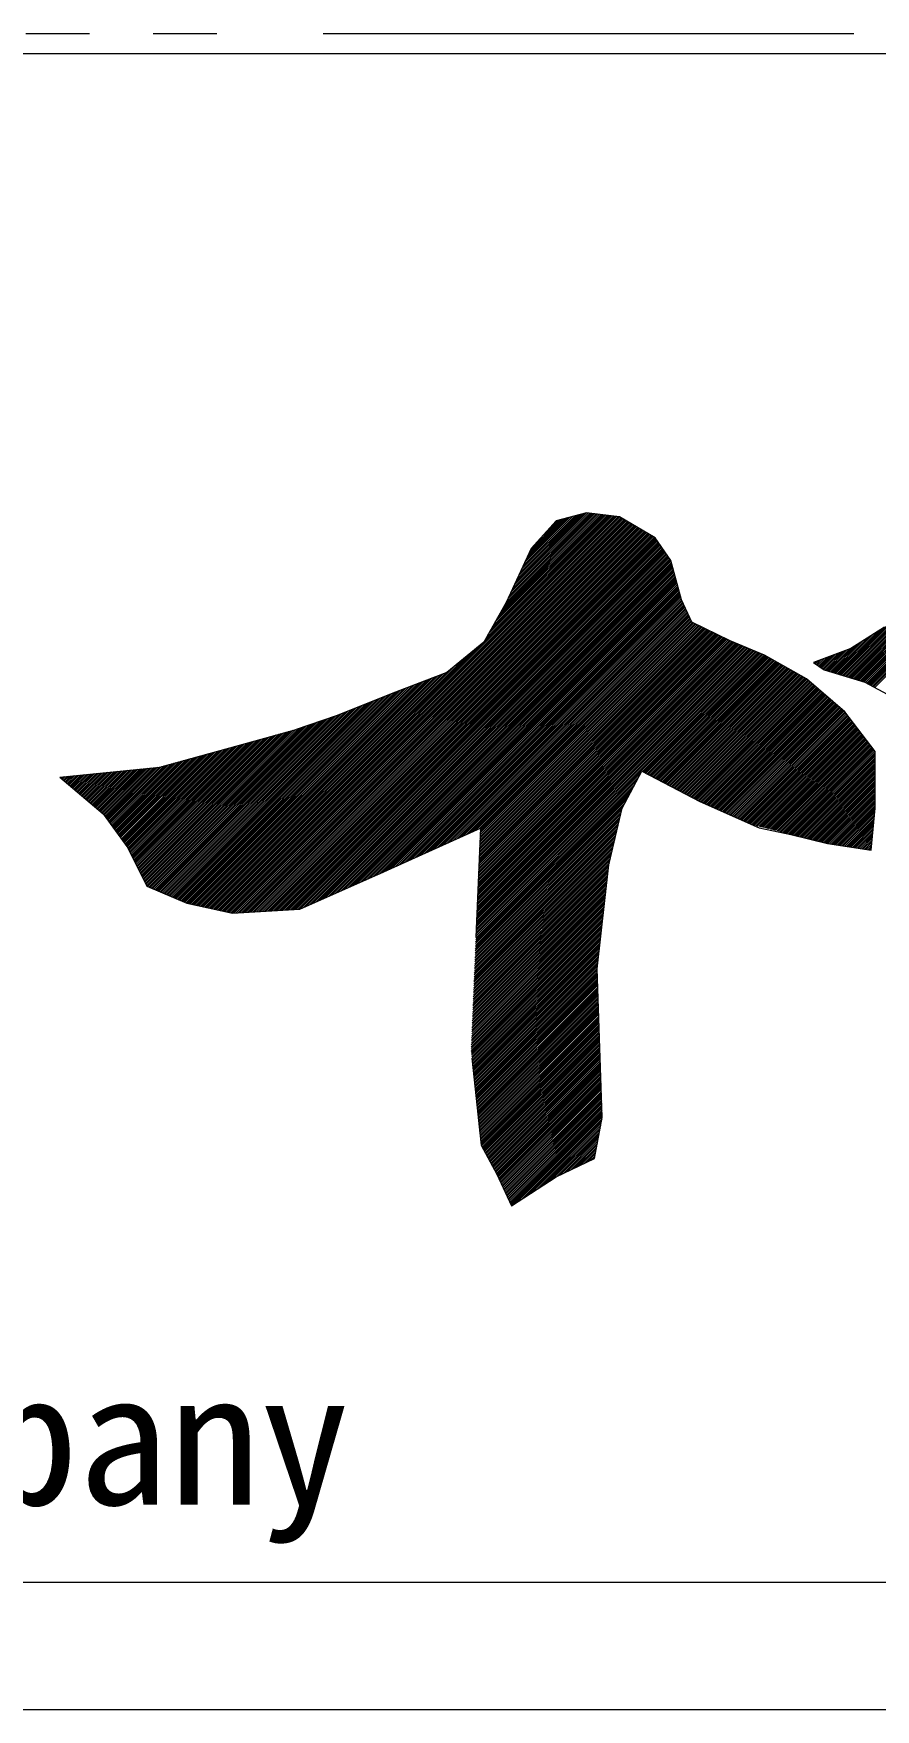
# Model space of a CAD drawing. Units: millimetres at full size. Extents: x -22551 to 92397, y -19340 to 14894.
# Drawn here: x 77745 to 78300, y -19340 to -18235 of the extents above; entities that cross this region are included whole.
import ezdxf
from ezdxf.enums import TextEntityAlignment as Align

# ---------------------------------------------------------------- set-up
doc = ezdxf.new("R2010")
doc.units = ezdxf.units.MM
doc.header["$LTSCALE"] = 70
doc.linetypes.add('DOUBLE_CHAIN1', pattern=[8.8, 5, -1, 0.6, -0.6, 0.6, -1])
doc.layers.add('2-0_通芯', color=7, linetype='Continuous', lineweight=15)
doc.layers.add('8-0_9-1', color=7, linetype='Continuous', lineweight=15)
doc.styles.add('ＭＳ ゴシック', font='')
doc.styles.get('ＭＳ ゴシック').set_extended_font_data('MS Gothic')

msp = doc.modelspace()

# ---------------------------------------------------------------- linework, layer by layer
at = {"layer": '2-0_通芯', "linetype": 'DOUBLE_CHAIN1'}
msp.add_line((75471.52, -18235.23), (92121.52, -18235.23), dxfattribs=at)
at = {"layer": '8-0_9-1'}
for p, q in [((44756.56, -18248.46), (92312.86, -18248.46)), ((78285.25, -18660.69), (78465.33, -18480.61)), ((78286.14, -18660.96), (78466.38, -18480.72)), ((78287.03, -18661.23), (78467.43, -18480.83)), ((78287.92, -18661.5), (78468.49, -18480.94)), ((78288.82, -18661.77), (78469.54, -18481.05)), ((78289.71, -18662.04), (78470.59, -18481.16)), ((78290.6, -18662.32), (78471.64, -18481.27)), ((78291.49, -18662.59), (78472.7, -18481.38)), ((78292.39, -18662.86), (78473.75, -18481.49)), ((78293.2, -18663.21), (78474.8, -18481.6)), ((78293.96, -18663.61), (78475.86, -18481.72)), ((78294.72, -18664.02), (78476.91, -18481.83)), ((78295.48, -18664.42), (78477.96, -18481.94)), ((78296.24, -18664.83), (78479.02, -18482.05)), ((78297, -18665.23), (78480.07, -18482.16)), ((78297.76, -18665.64), (78481.12, -18482.27)), ((78298.52, -18666.04), (78482.18, -18482.38)), ((78299.28, -18666.45), (78482.98, -18482.74)), ((77865.14, -18813.03), (78124.89, -18553.28)), ((77866.09, -18813.24), (78125.93, -18553.4)), ((77867.04, -18813.46), (78126.97, -18553.53)), ((77868, -18813.67), (78128.01, -18553.65)), ((77868.95, -18813.88), (78129.05, -18553.77)), ((77869.9, -18814.09), (78130.09, -18553.9)), ((77870.85, -18814.3), (78131.07, -18554.08)), ((77871.81, -18814.51), (78131.81, -18554.51)), ((77872.76, -18814.73), (78132.54, -18554.95)), ((77873.71, -18814.94), (78133.27, -18555.38)), ((77874.66, -18815.15), (78134, -18555.81)), ((77875.62, -18815.36), (78134.73, -18556.25)), ((77876.76, -18815.38), (78135.46, -18556.68)), ((78042.75, -18634.26), (78123.85, -18553.15)), ((78044.27, -18631.57), (78122.82, -18553.03)), ((78045.79, -18628.88), (78121.78, -18552.9)), ((78047.32, -18626.2), (78120.74, -18552.78)), ((78048.84, -18623.51), (78119.7, -18552.65)), ((78050.36, -18620.82), (78118.66, -18552.53)), ((78051.88, -18618.14), (78117.62, -18552.4)), ((78053.41, -18615.45), (78116.58, -18552.28)), ((78054.93, -18612.76), (78115.54, -18552.15)), ((78056.38, -18610.15), (78114.5, -18552.03)), ((78057.38, -18607.98), (78113.46, -18551.9)), ((78058.39, -18605.81), (78112.42, -18551.78)), ((78059.39, -18603.64), (78111.38, -18551.65)), ((78060.4, -18601.47), (78110.34, -18551.53)), ((78061.4, -18599.3), (78109.3, -18551.41)), ((78062.41, -18597.13), (78107.77, -18551.77)), ((78063.41, -18594.96), (78106.19, -18552.18)), ((78064.42, -18592.8), (78104.62, -18552.6)), ((78065.43, -18590.63), (78103.04, -18553.01)), ((78066.43, -18588.46), (78101.47, -18553.42)), ((78067.44, -18586.29), (78099.89, -18553.83)), ((78068.44, -18584.12), (78098.32, -18554.24)), ((78069.45, -18581.95), (78096.74, -18554.65)), ((78070.45, -18579.78), (78095.17, -18555.06)), ((78071.46, -18577.61), (78093.59, -18555.47)), ((78072.46, -18575.44), (78092.02, -18555.88)), ((78080.8, -18565.94), (78090.44, -18556.29)), ((77878.01, -18815.3), (78136.19, -18557.11)), ((77879.25, -18815.22), (78136.92, -18557.55)), ((77880.49, -18815.14), (78137.65, -18557.98)), ((77881.73, -18815.06), (78138.38, -18558.41)), ((77882.98, -18814.98), (78139.12, -18558.85)), ((77884.22, -18814.91), (78139.85, -18559.28)), ((77885.46, -18814.83), (78140.58, -18559.71)), ((77886.71, -18814.75), (78141.31, -18560.15)), ((77887.95, -18814.67), (78142.04, -18560.58)), ((77889.19, -18814.59), (78142.77, -18561.01)), ((77890.43, -18814.51), (78143.5, -18561.44)), ((77891.68, -18814.43), (78144.23, -18561.88)), ((77892.92, -18814.35), (78144.96, -18562.31)), ((77894.16, -18814.28), (78145.69, -18562.74)), ((77895.41, -18814.2), (78146.43, -18563.18)), ((77896.65, -18814.12), (78147.16, -18563.61)), ((77897.89, -18814.04), (78147.89, -18564.04)), ((77899.13, -18813.96), (78148.62, -18564.48)), ((77900.38, -18813.88), (78149.35, -18564.91)), ((77901.62, -18813.8), (78150.08, -18565.34)), ((77902.86, -18813.73), (78150.81, -18565.78)), ((77904.11, -18813.65), (78151.54, -18566.21)), ((77905.35, -18813.57), (78152.27, -18566.64)), ((77906.59, -18813.49), (78153, -18567.08)), ((77907.83, -18813.41), (78153.74, -18567.51)), ((77909.08, -18813.33), (78154.44, -18567.97)), ((77910.32, -18813.25), (78154.92, -18568.65)), ((77911.56, -18813.18), (78155.41, -18569.33)), ((77912.81, -18813.1), (78155.89, -18570.01)), ((77914.05, -18813.02), (78156.37, -18570.7)), ((77915.29, -18812.94), (78156.85, -18571.38)), ((77916.53, -18812.86), (78157.33, -18572.06)), ((77917.78, -18812.78), (78157.81, -18572.74)), ((77919.02, -18812.7), (78158.3, -18573.43)), ((77920.26, -18812.62), (78158.78, -18574.11)), ((77922.34, -18811.71), (78159.26, -18574.79)), ((77924.43, -18810.78), (78159.74, -18575.47)), ((77926.52, -18809.86), (78160.22, -18576.16)), ((77928.6, -18808.94), (78160.71, -18576.84)), ((77930.69, -18808.02), (78161.19, -18577.52)), ((77932.78, -18807.09), (78161.67, -18578.2)), ((77934.86, -18806.17), (78162.15, -18578.89)), ((77936.95, -18805.25), (78162.63, -18579.57)), ((77939.04, -18804.33), (78163.11, -18580.25)), ((77941.12, -18803.4), (78163.6, -18580.93)), ((77943.21, -18802.48), (78164.08, -18581.62)), ((77945.3, -18801.56), (78164.56, -18582.3)), ((77947.39, -18800.64), (78164.93, -18583.09)), ((77949.47, -18799.71), (78165.18, -18584.01)), ((77951.56, -18798.79), (78165.42, -18584.93)), ((77953.65, -18797.87), (78165.67, -18585.85)), ((77955.73, -18796.95), (78165.91, -18586.76)), ((77957.82, -18796.02), (78166.16, -18587.68)), ((77959.91, -18795.1), (78166.4, -18588.6)), ((77961.99, -18794.18), (78166.65, -18589.52)), ((77964.08, -18793.26), (78166.89, -18590.44)), ((77966.17, -18792.33), (78167.14, -18591.36)), ((77968.25, -18791.41), (78167.38, -18592.28)), ((77970.34, -18790.49), (78167.63, -18593.2)), ((77972.43, -18789.57), (78167.87, -18594.12)), ((77974.53, -18788.62), (78168.12, -18595.04)), ((77976.66, -18787.66), (78168.36, -18595.96)), ((77978.79, -18786.7), (78168.61, -18596.87)), ((77980.92, -18785.73), (78168.85, -18597.79)), ((77983.04, -18784.77), (78169.1, -18598.71)), ((77985.17, -18783.8), (78169.34, -18599.63)), ((77987.3, -18782.84), (78169.59, -18600.55)), ((78283.46, -18660.14), (78344.01, -18599.59)), ((78284.35, -18660.41), (78349.25, -18595.52)), ((77989.43, -18781.88), (78169.83, -18601.47)), ((77991.56, -18780.91), (78170.08, -18602.39)), ((77993.69, -18779.95), (78170.32, -18603.31)), ((77995.81, -18778.98), (78170.57, -18604.23)), ((77997.94, -18778.02), (78170.81, -18605.15)), ((78000.07, -18777.06), (78171.06, -18606.07)), ((78002.2, -18776.09), (78171.31, -18606.98)), ((78004.33, -18775.13), (78171.55, -18607.9)), ((78006.46, -18774.16), (78171.81, -18608.81)), ((78008.58, -18773.2), (78172.18, -18609.6)), ((78010.71, -18772.23), (78172.55, -18610.39)), ((78012.84, -18771.27), (78172.93, -18611.19)), ((78014.97, -18770.31), (78173.3, -18611.98)), ((78280.78, -18659.33), (78328.93, -18611.18)), ((78281.68, -18659.6), (78333.54, -18607.74)), ((78282.57, -18659.87), (78338.77, -18603.67)), ((78017.1, -18769.34), (78173.67, -18612.77)), ((78019.22, -18768.38), (78174.04, -18613.56)), ((78021.35, -18767.41), (78174.42, -18614.35)), ((78023.48, -18766.45), (78174.79, -18615.14)), ((78025.61, -18765.49), (78175.16, -18615.93)), ((78027.74, -18764.52), (78175.53, -18616.73)), ((78029.87, -18763.56), (78175.91, -18617.52)), ((78031.99, -18762.59), (78176.28, -18618.31)), ((78034.12, -18761.63), (78176.65, -18619.1)), ((78036.25, -18760.67), (78177.02, -18619.89)), ((78038.38, -18759.7), (78177.4, -18620.68)), ((78039.12, -18762.45), (78178.51, -18623.06)), ((78039.17, -18761.23), (78178.14, -18622.27)), ((78039.23, -18760.02), (78177.77, -18621.48)), ((78276.32, -18657.97), (78311.47, -18622.82)), ((78277.21, -18658.24), (78314.96, -18620.49)), ((78278.11, -18658.51), (78318.46, -18618.16)), ((78279, -18658.78), (78321.95, -18615.83)), ((78279.89, -18659.06), (78325.44, -18613.51)), ((78037.7, -18796.47), (78200.27, -18633.9)), ((78037.75, -18795.26), (78199.48, -18633.52)), ((78037.8, -18794.04), (78198.7, -18633.14)), ((78037.85, -18792.83), (78197.91, -18632.76)), ((78037.9, -18791.61), (78197.13, -18632.39)), ((78037.95, -18790.4), (78196.34, -18632.01)), ((78038, -18789.18), (78195.56, -18631.63)), ((78038.06, -18787.97), (78194.77, -18631.25)), ((78038.11, -18786.75), (78193.99, -18630.87)), ((78038.16, -18785.54), (78193.2, -18630.49)), ((78038.21, -18784.32), (78192.42, -18630.11)), ((78038.26, -18783.11), (78191.63, -18629.73)), ((78038.31, -18781.89), (78190.85, -18629.35)), ((78038.36, -18780.68), (78190.06, -18628.97)), ((78038.41, -18779.46), (78189.28, -18628.6)), ((78038.46, -18778.25), (78188.49, -18628.22)), ((78038.51, -18777.03), (78187.71, -18627.84)), ((78038.56, -18775.82), (78186.92, -18627.46)), ((78038.62, -18774.6), (78186.14, -18627.08)), ((78038.67, -18773.38), (78185.35, -18626.7)), ((78038.72, -18772.17), (78184.57, -18626.32)), ((78038.77, -18770.95), (78183.78, -18625.94)), ((78038.82, -18769.74), (78182.99, -18625.56)), ((78038.87, -18768.53), (78182.21, -18625.18)), ((78038.92, -18767.31), (78181.42, -18624.81)), ((78038.97, -18766.09), (78180.64, -18624.43)), ((78039.02, -18764.88), (78179.85, -18624.05)), ((78039.07, -18763.66), (78179.07, -18623.67)), ((78271.86, -18656.61), (78295.11, -18633.35)), ((78272.75, -18656.88), (78298.27, -18631.36)), ((78273.64, -18657.15), (78301.43, -18629.36)), ((78274.54, -18657.43), (78304.59, -18627.37)), ((78275.43, -18657.7), (78307.98, -18625.15)), ((77864.19, -18812.82), (78035.94, -18641.07)), ((78036.28, -18830.49), (78223.02, -18643.75)), ((78036.33, -18829.28), (78222.2, -18643.4)), ((78036.38, -18828.06), (78221.39, -18643.05)), ((78036.43, -18826.85), (78220.57, -18642.71)), ((78036.48, -18825.63), (78219.75, -18642.36)), ((78036.53, -18824.42), (78218.93, -18642.02)), ((78036.58, -18823.2), (78218.11, -18641.67)), ((78036.63, -18821.99), (78217.29, -18641.32)), ((78036.68, -18820.77), (78216.48, -18640.98)), ((78036.73, -18819.56), (78215.66, -18640.63)), ((78036.78, -18818.34), (78214.84, -18640.28)), ((78036.83, -18817.13), (78214.02, -18639.94)), ((78036.89, -18815.91), (78213.2, -18639.59)), ((78036.94, -18814.7), (78212.39, -18639.25)), ((78036.99, -18813.48), (78211.57, -18638.9)), ((78037.04, -18812.27), (78210.75, -18638.55)), ((78037.09, -18811.05), (78209.93, -18638.21)), ((78037.14, -18809.84), (78209.11, -18637.86)), ((78037.19, -18808.62), (78208.3, -18637.52)), ((78037.24, -18807.41), (78207.48, -18637.17)), ((78037.29, -18806.19), (78206.66, -18636.82)), ((78037.34, -18804.98), (78205.84, -18636.48)), ((78037.39, -18803.76), (78205.02, -18636.13)), ((78037.45, -18802.55), (78204.21, -18635.79)), ((78037.5, -18801.33), (78203.41, -18635.42)), ((78037.55, -18800.12), (78202.62, -18635.04)), ((78037.6, -18798.9), (78201.84, -18634.66)), ((78037.65, -18797.69), (78201.05, -18634.28)), ((78146.07, -18721.86), (78223.84, -18644.09)), ((78146.84, -18722.26), (78224.66, -18644.44)), ((78147.6, -18722.66), (78225.48, -18644.78)), ((78148.37, -18723.06), (78226.29, -18645.13)), ((78264.27, -18653.72), (78273.45, -18644.54)), ((78264.97, -18654.19), (78275.33, -18643.82)), ((78265.66, -18654.66), (78277.21, -18643.11)), ((78266.5, -18654.98), (78279.09, -18642.39)), ((78267.4, -18655.25), (78280.97, -18641.68)), ((78268.29, -18655.52), (78282.85, -18640.96)), ((78269.18, -18655.8), (78285.64, -18639.34)), ((78270.07, -18656.07), (78288.8, -18637.35)), ((78270.97, -18656.34), (78291.96, -18635.35)), ((77862.28, -18812.4), (78022.9, -18651.78)), ((77863.23, -18812.61), (78029.42, -18646.42)), ((78149.13, -18723.46), (78227.06, -18645.53)), ((78149.9, -18723.86), (78227.8, -18645.95)), ((78150.66, -18724.26), (78228.55, -18646.37)), ((78151.43, -18724.66), (78229.29, -18646.79)), ((78152.19, -18725.06), (78230.04, -18647.21)), ((78152.95, -18725.45), (78230.78, -18647.63)), ((78153.72, -18725.85), (78231.53, -18648.05)), ((78154.48, -18726.25), (78232.27, -18648.47)), ((78155.25, -18726.65), (78233.02, -18648.88)), ((78156.01, -18727.05), (78233.76, -18649.3)), ((78156.78, -18727.45), (78234.51, -18649.72)), ((78157.54, -18727.85), (78235.25, -18650.14)), ((78158.31, -18728.25), (78236, -18650.56)), ((78159.07, -18728.65), (78236.74, -18650.98)), ((78159.84, -18729.05), (78237.49, -18651.4)), ((78160.6, -18729.45), (78238.23, -18651.82)), ((78161.36, -18729.85), (78238.98, -18652.24)), ((78162.13, -18730.25), (78239.72, -18652.66)), ((78162.89, -18730.65), (78240.47, -18653.08)), ((78163.66, -18731.05), (78241.21, -18653.49)), ((78164.42, -18731.45), (78241.96, -18653.91)), ((78165.19, -18731.85), (78242.7, -18654.33)), ((78165.95, -18732.25), (78243.45, -18654.75)), ((78166.72, -18732.65), (78244.19, -18655.17)), ((78167.48, -18733.05), (78244.94, -18655.59)), ((78168.25, -18733.45), (78245.68, -18656.01)), ((78259.38, -18650.46), (78260.29, -18649.56)), ((78260.08, -18650.93), (78262.17, -18648.84)), ((78260.77, -18651.4), (78264.05, -18648.12)), ((78261.47, -18651.86), (78265.93, -18647.41)), ((78262.17, -18652.33), (78267.81, -18646.69)), ((78262.87, -18652.79), (78269.69, -18645.97)), ((78263.57, -18653.26), (78271.57, -18645.26)), ((77847.99, -18809.22), (77990.43, -18666.78)), ((77848.95, -18809.43), (77992.32, -18666.05)), ((77849.9, -18809.64), (77994.22, -18665.33)), ((77850.85, -18809.86), (77996.11, -18664.6)), ((77851.8, -18810.07), (77998, -18663.87)), ((77852.76, -18810.28), (77999.89, -18663.14)), ((77853.71, -18810.49), (78001.78, -18662.42)), ((77854.66, -18810.7), (78003.67, -18661.69)), ((77855.61, -18810.92), (78005.57, -18660.96)), ((77856.57, -18811.13), (78007.46, -18660.23)), ((77857.52, -18811.34), (78009.35, -18659.51)), ((77858.47, -18811.55), (78011.24, -18658.78)), ((77859.42, -18811.76), (78013.13, -18658.05)), ((77860.38, -18811.97), (78015.03, -18657.32)), ((77861.33, -18812.19), (78016.92, -18656.6)), ((78169.01, -18733.85), (78246.43, -18656.43)), ((78169.77, -18734.25), (78247.17, -18656.85)), ((78170.54, -18734.65), (78247.92, -18657.27)), ((78171.3, -18735.05), (78248.66, -18657.69)), ((78172.07, -18735.45), (78249.41, -18658.1)), ((78172.83, -18735.85), (78250.15, -18658.52)), ((78173.6, -18736.24), (78250.9, -18658.94)), ((78174.36, -18736.64), (78251.64, -18659.36)), ((78175.13, -18737.04), (78252.39, -18659.78)), ((78175.89, -18737.44), (78253.13, -18660.2)), ((78176.66, -18737.84), (78253.88, -18660.62)), ((78177.42, -18738.24), (78254.57, -18661.09)), ((78178.18, -18738.64), (78255.2, -18661.63)), ((78178.95, -18739.04), (78255.82, -18662.17)), ((78179.71, -18739.44), (78256.45, -18662.71)), ((78180.48, -18739.84), (78257.07, -18663.25)), ((78181.24, -18740.24), (78257.7, -18663.78)), ((78182.01, -18740.64), (78258.32, -18664.32)), ((78182.77, -18741.04), (78258.95, -18664.86)), ((78183.54, -18741.44), (78259.57, -18665.4)), ((78184.32, -18741.82), (78260.2, -18665.94)), ((78185.13, -18742.18), (78260.82, -18666.48)), ((78185.93, -18742.54), (78261.45, -18667.02)), ((77835.41, -18804.35), (77961.51, -18678.24)), ((77836.22, -18804.69), (77963.45, -18677.46)), ((77837.04, -18805.04), (77965.39, -18676.69)), ((77837.86, -18805.39), (77967.33, -18675.91)), ((77838.67, -18805.74), (77969.27, -18675.14)), ((77839.49, -18806.08), (77971.21, -18674.36)), ((77840.31, -18806.43), (77973.15, -18673.58)), ((77841.12, -18806.78), (77975.09, -18672.81)), ((77841.94, -18807.13), (77977.03, -18672.03)), ((77842.76, -18807.47), (77978.97, -18671.26)), ((77843.57, -18807.82), (77980.91, -18670.48)), ((77844.39, -18808.17), (77982.85, -18669.7)), ((77845.21, -18808.52), (77984.76, -18668.97)), ((77846.09, -18808.8), (77986.65, -18668.24)), ((77847.04, -18809.01), (77988.54, -18667.51)), ((78186.74, -18742.89), (78262.08, -18667.56)), ((78187.54, -18743.25), (78262.7, -18668.1)), ((78188.35, -18743.61), (78263.33, -18668.64)), ((78189.16, -18743.97), (78263.95, -18669.17)), ((78189.96, -18744.33), (78264.58, -18669.71)), ((78190.77, -18744.69), (78265.2, -18670.25)), ((78191.57, -18745.04), (78265.83, -18670.79)), ((78192.38, -18745.4), (78266.45, -18671.33)), ((78193.19, -18745.76), (78267.08, -18671.87)), ((78193.99, -18746.12), (78267.7, -18672.41)), ((78194.8, -18746.48), (78268.33, -18672.95)), ((78195.6, -18746.83), (78268.95, -18673.49)), ((78196.41, -18747.19), (78269.58, -18674.03)), ((78197.22, -18747.55), (78270.2, -18674.56)), ((78198.02, -18747.91), (78270.83, -18675.1)), ((78198.83, -18748.27), (78271.45, -18675.64)), ((78199.63, -18748.63), (78272.08, -18676.18)), ((78200.44, -18748.98), (78272.7, -18676.72)), ((78201.25, -18749.34), (78273.33, -18677.26)), ((78202.05, -18749.7), (78273.95, -18677.8)), ((78202.86, -18750.06), (78274.58, -18678.34)), ((77823.16, -18799.13), (77933.44, -18688.85)), ((77823.97, -18799.48), (77935.21, -18688.24)), ((77824.79, -18799.83), (77936.98, -18687.64)), ((77825.61, -18800.18), (77938.75, -18687.03)), ((77826.42, -18800.52), (77940.52, -18686.43)), ((77827.24, -18800.87), (77942.29, -18685.82)), ((77828.06, -18801.22), (77944.06, -18685.22)), ((77828.87, -18801.57), (77945.99, -18684.45)), ((77829.69, -18801.91), (77947.93, -18683.67)), ((77830.51, -18802.26), (77949.87, -18682.9)), ((77831.32, -18802.61), (77951.81, -18682.12)), ((77832.14, -18802.96), (77953.75, -18681.35)), ((77832.96, -18803.3), (77955.69, -18680.57)), ((77833.77, -18803.65), (77957.63, -18679.79)), ((77834.59, -18804), (77959.57, -18679.02)), ((78203.66, -18750.42), (78275.2, -18678.88)), ((78204.47, -18750.78), (78275.83, -18679.42)), ((78205.28, -18751.13), (78276.46, -18679.95)), ((78206.08, -18751.49), (78277.08, -18680.49)), ((78206.89, -18751.85), (78277.71, -18681.03)), ((78207.69, -18752.21), (78278.33, -18681.57)), ((78208.5, -18752.57), (78278.96, -18682.11)), ((78209.31, -18752.92), (78279.56, -18682.67)), ((78210.11, -18753.28), (78280.07, -18683.32)), ((78210.92, -18753.64), (78280.57, -18683.98)), ((78211.72, -18754), (78281.08, -18684.64)), ((78212.53, -18754.36), (78281.59, -18685.3)), ((78213.34, -18754.72), (78282.09, -18685.96)), ((78214.14, -18755.07), (78282.6, -18686.62)), ((78214.95, -18755.43), (78283.1, -18687.28)), ((78215.75, -18755.79), (78283.61, -18687.94)), ((78216.56, -18756.15), (78284.11, -18688.6)), ((78217.37, -18756.51), (78284.62, -18689.26)), ((77812.28, -18783.23), (77895.03, -18700.48)), ((77812.67, -18784.01), (77896.64, -18700.04)), ((77813.05, -18784.79), (77898.25, -18699.59)), ((77813.43, -18785.58), (77899.86, -18699.15)), ((77813.81, -18786.36), (77901.46, -18698.71)), ((77814.19, -18787.14), (77903.07, -18698.26)), ((77814.58, -18787.92), (77904.68, -18697.82)), ((77814.96, -18788.7), (77906.29, -18697.38)), ((77815.34, -18789.49), (77907.89, -18696.93)), ((77815.72, -18790.27), (77909.5, -18696.49)), ((77816.11, -18791.05), (77911.11, -18696.05)), ((77816.49, -18791.83), (77912.72, -18695.6)), ((77816.87, -18792.61), (77914.33, -18695.16)), ((77817.25, -18793.4), (77915.93, -18694.71)), ((77817.63, -18794.18), (77917.54, -18694.27)), ((77818.02, -18794.96), (77919.28, -18693.69)), ((77818.4, -18795.74), (77921.05, -18693.09)), ((77818.78, -18796.52), (77922.82, -18692.48)), ((77819.16, -18797.31), (77924.59, -18691.88)), ((77819.89, -18797.74), (77926.36, -18691.27)), ((77820.71, -18798.09), (77928.13, -18690.67)), ((77821.52, -18798.44), (77929.9, -18690.06)), ((77822.34, -18798.79), (77931.67, -18689.45)), ((78218.17, -18756.86), (78285.12, -18689.91)), ((78219.04, -18757.16), (78285.63, -18690.57)), ((78219.97, -18757.39), (78286.13, -18691.23)), ((78220.91, -18757.62), (78286.64, -18691.89)), ((78221.84, -18757.86), (78287.14, -18692.55)), ((78222.77, -18758.09), (78287.65, -18693.21)), ((78223.7, -18758.32), (78288.15, -18693.87)), ((78224.63, -18758.55), (78288.66, -18694.53)), ((78225.56, -18758.79), (78289.16, -18695.19)), ((78226.49, -18759.02), (78289.67, -18695.85)), ((78227.42, -18759.25), (78290.17, -18696.5)), ((78228.36, -18759.49), (78290.68, -18697.16)), ((78229.29, -18759.72), (78291.18, -18697.82)), ((78230.22, -18759.95), (78291.69, -18698.48)), ((78231.15, -18760.18), (78292.19, -18699.14)), ((78232.08, -18760.42), (78292.7, -18699.8)), ((78233.01, -18760.65), (78293.21, -18700.46)), ((77802.05, -18765.53), (77856.45, -18711.12)), ((77802.54, -18766.2), (77858.06, -18710.68)), ((77803.03, -18766.88), (77859.66, -18710.24)), ((77803.52, -18767.55), (77861.27, -18709.79)), ((77804, -18768.22), (77862.88, -18709.35)), ((77804.49, -18768.9), (77864.49, -18708.91)), ((77804.98, -18769.57), (77866.1, -18708.46)), ((77805.47, -18770.25), (77867.7, -18708.02)), ((77805.96, -18770.92), (77869.31, -18707.58)), ((77806.45, -18771.6), (77870.92, -18707.13)), ((77806.93, -18772.28), (77872.53, -18706.69)), ((77807.31, -18773.07), (77874.13, -18706.25)), ((77807.7, -18773.85), (77875.74, -18705.8)), ((77808.08, -18774.63), (77877.35, -18705.36)), ((77808.46, -18775.41), (77878.96, -18704.91)), ((77808.84, -18776.19), (77880.56, -18704.47)), ((77809.22, -18776.97), (77882.17, -18704.03)), ((77809.61, -18777.76), (77883.78, -18703.58)), ((77809.99, -18778.54), (77885.39, -18703.14)), ((77810.37, -18779.32), (77886.99, -18702.7)), ((77810.75, -18780.1), (77888.6, -18702.25)), ((77811.14, -18780.88), (77890.21, -18701.81)), ((77811.52, -18781.67), (77891.82, -18701.37)), ((77811.9, -18782.45), (77893.43, -18700.92)), ((78233.94, -18760.88), (78293.71, -18701.12)), ((78234.88, -18761.12), (78294.22, -18701.78)), ((78235.81, -18761.35), (78294.72, -18702.44)), ((78236.74, -18761.58), (78295.23, -18703.09)), ((78237.67, -18761.81), (78295.73, -18703.75)), ((78238.6, -18762.05), (78296.24, -18704.41)), ((78239.53, -18762.28), (78296.74, -18705.07)), ((78240.46, -18762.51), (78297.25, -18705.73)), ((78241.39, -18762.75), (78297.75, -18706.39)), ((78242.33, -18762.98), (78298.26, -18707.05)), ((78243.26, -18763.21), (78298.76, -18707.71)), ((78244.19, -18763.44), (78299.27, -18708.37)), ((78245.12, -18763.68), (78299.47, -18709.32)), ((78246.05, -18763.91), (78299.47, -18710.49)), ((77776.95, -18738.24), (77792.65, -18722.54)), ((77777.58, -18738.77), (77793.94, -18722.41)), ((77778.21, -18739.3), (77795.24, -18722.28)), ((77778.84, -18739.83), (77796.53, -18722.15)), ((77779.48, -18740.37), (77797.82, -18722.02)), ((77780.11, -18740.9), (77799.12, -18721.89)), ((77780.74, -18741.43), (77800.41, -18721.76)), ((77781.37, -18741.96), (77801.71, -18721.62)), ((77782, -18742.5), (77803, -18721.49)), ((77782.63, -18743.03), (77804.3, -18721.36)), ((77783.27, -18743.56), (77805.59, -18721.23)), ((77783.9, -18744.09), (77806.89, -18721.1)), ((77784.53, -18744.63), (77808.18, -18720.97)), ((77785.16, -18745.16), (77809.48, -18720.84)), ((77785.79, -18745.69), (77810.77, -18720.71)), ((77786.42, -18746.22), (77812.07, -18720.58)), ((77787.05, -18746.76), (77813.36, -18720.45)), ((77787.69, -18747.29), (77814.66, -18720.32)), ((77788.32, -18747.82), (77815.95, -18720.19)), ((77788.95, -18748.35), (77817.25, -18720.06)), ((77789.58, -18748.89), (77818.54, -18719.93)), ((77790.21, -18749.42), (77819.84, -18719.8)), ((77790.79, -18750), (77821.13, -18719.67)), ((77791.28, -18750.68), (77822.43, -18719.54)), ((77791.77, -18751.35), (77823.72, -18719.41)), ((77792.26, -18752.03), (77825.01, -18719.27)), ((77792.75, -18752.7), (77826.31, -18719.14)), ((77793.24, -18753.38), (77827.6, -18719.01)), ((77793.73, -18754.05), (77829.12, -18718.66)), ((77794.22, -18754.73), (77830.73, -18718.22)), ((77794.71, -18755.4), (77832.33, -18717.78)), ((77795.2, -18756.08), (77833.94, -18717.33)), ((77795.69, -18756.75), (77835.55, -18716.89)), ((77796.18, -18757.43), (77837.16, -18716.45)), ((77796.67, -18758.1), (77838.76, -18716)), ((77797.15, -18758.78), (77840.37, -18715.56)), ((77797.64, -18759.45), (77841.98, -18715.12)), ((77798.13, -18760.13), (77843.59, -18714.67)), ((77798.62, -18760.8), (77845.2, -18714.23)), ((77799.11, -18761.48), (77846.8, -18713.78)), ((77799.6, -18762.15), (77848.41, -18713.34)), ((77800.09, -18762.83), (77850.02, -18712.9)), ((77800.58, -18763.5), (77851.63, -18712.45)), ((77801.07, -18764.18), (77853.23, -18712.01)), ((77801.56, -18764.85), (77854.84, -18711.57)), ((78246.98, -18764.14), (78299.47, -18711.65)), ((78247.91, -18764.38), (78299.47, -18712.82)), ((78248.85, -18764.61), (78299.47, -18713.98)), ((78249.78, -18764.84), (78299.47, -18715.14)), ((78250.71, -18765.07), (78299.47, -18716.31)), ((78251.64, -18765.31), (78299.47, -18717.47)), ((78252.57, -18765.54), (78299.47, -18718.64)), ((78253.5, -18765.77), (78299.47, -18719.8)), ((78254.43, -18766.01), (78299.47, -18720.96)), ((78255.36, -18766.24), (78299.47, -18722.13)), ((77762.42, -18725.99), (77762.87, -18725.54)), ((77763.05, -18726.52), (77764.16, -18725.41)), ((77763.68, -18727.05), (77765.46, -18725.28)), ((77764.32, -18727.59), (77766.75, -18725.15)), ((77764.95, -18728.12), (77768.05, -18725.02)), ((77765.58, -18728.65), (77769.34, -18724.89)), ((77766.21, -18729.18), (77770.64, -18724.76)), ((77766.84, -18729.72), (77771.93, -18724.63)), ((77767.47, -18730.25), (77773.22, -18724.5)), ((77768.11, -18730.78), (77774.52, -18724.37)), ((77768.74, -18731.31), (77775.81, -18724.24)), ((77769.37, -18731.85), (77777.11, -18724.11)), ((77770, -18732.38), (77778.4, -18723.97)), ((77770.63, -18732.91), (77779.7, -18723.84)), ((77771.26, -18733.44), (77780.99, -18723.71)), ((77771.9, -18733.98), (77782.29, -18723.58)), ((77772.53, -18734.51), (77783.58, -18723.45)), ((77773.16, -18735.04), (77784.88, -18723.32)), ((77773.79, -18735.57), (77786.17, -18723.19)), ((77774.42, -18736.11), (77787.47, -18723.06)), ((77775.05, -18736.64), (77788.76, -18722.93)), ((77775.69, -18737.17), (77790.06, -18722.8)), ((77776.32, -18737.7), (77791.35, -18722.67)), ((78036.02, -18836.57), (78139.69, -18732.89)), ((78036.07, -18835.35), (78141.04, -18730.39)), ((78036.12, -18834.14), (78142.38, -18727.88)), ((78036.17, -18832.92), (78143.72, -18725.37)), ((78036.22, -18831.71), (78145.07, -18722.86)), ((78256.3, -18766.47), (78299.47, -18723.29)), ((78257.23, -18766.7), (78299.47, -18724.46)), ((78258.16, -18766.94), (78299.47, -18725.62)), ((78259.09, -18767.17), (78299.47, -18726.79)), ((78260.02, -18767.4), (78299.47, -18727.95)), ((78260.95, -18767.64), (78299.47, -18729.11)), ((78261.88, -18767.87), (78299.47, -18730.28)), ((78262.82, -18768.1), (78299.47, -18731.44)), ((78263.75, -18768.33), (78299.47, -18732.61)), ((78035.82, -18841.43), (78134.32, -18742.92)), ((78035.87, -18840.21), (78135.66, -18740.42)), ((78035.92, -18839), (78137.01, -18737.91)), ((78035.97, -18837.78), (78138.35, -18735.4)), ((78264.68, -18768.57), (78299.47, -18733.77)), ((78265.61, -18768.8), (78299.47, -18734.93)), ((78266.54, -18769.03), (78299.47, -18736.1)), ((78267.47, -18769.27), (78299.47, -18737.26)), ((78268.42, -18769.48), (78299.47, -18738.43)), ((78269.43, -18769.63), (78299.47, -18739.59)), ((78270.44, -18769.79), (78299.47, -18740.76)), ((78271.45, -18769.94), (78299.47, -18741.92)), ((78272.47, -18770.09), (78299.47, -18743.08)), ((78273.48, -18770.25), (78299.47, -18744.25)), ((78035.46, -18849.93), (78130.64, -18754.75)), ((78035.51, -18848.72), (78130.99, -18753.24)), ((78035.56, -18847.5), (78131.35, -18751.72)), ((78035.61, -18846.29), (78131.7, -18750.2)), ((78035.66, -18845.07), (78132.05, -18748.69)), ((78035.72, -18843.86), (78132.4, -18747.17)), ((78035.77, -18842.64), (78132.98, -18745.43)), ((78274.49, -18770.4), (78299.47, -18745.41)), ((78275.5, -18770.55), (78299.41, -18746.64)), ((78276.51, -18770.71), (78299.29, -18747.92)), ((78277.52, -18770.86), (78299.17, -18749.21)), ((78278.53, -18771.01), (78299.05, -18750.49)), ((78279.54, -18771.17), (78298.93, -18751.78)), ((78280.55, -18771.32), (78298.81, -18753.06)), ((78281.56, -18771.47), (78298.69, -18754.34)), ((78282.58, -18771.63), (78298.57, -18755.63)), ((78035.11, -18858.44), (78128.17, -18765.37)), ((78035.16, -18857.22), (78128.52, -18763.86)), ((78035.21, -18856.01), (78128.88, -18762.34)), ((78035.26, -18854.79), (78129.23, -18760.82)), ((78035.31, -18853.58), (78129.58, -18759.31)), ((78035.36, -18852.36), (78129.93, -18757.79)), ((78035.41, -18851.15), (78130.29, -18756.27)), ((78039.26, -18759.31), (78036.25, -18831.13)), ((78283.59, -18771.78), (78298.45, -18756.91)), ((78284.6, -18771.93), (78298.33, -18758.2)), ((78285.61, -18772.08), (78298.21, -18759.48)), ((78286.62, -18772.24), (78298.09, -18760.77)), ((78287.63, -18772.39), (78297.97, -18762.05)), ((78288.64, -18772.54), (78297.85, -18763.34)), ((78289.65, -18772.7), (78297.73, -18764.62)), ((78290.66, -18772.85), (78297.61, -18765.91)), ((78034.7, -18868.16), (78125.35, -18777.51)), ((78034.75, -18866.94), (78125.7, -18775.99)), ((78034.8, -18865.73), (78126.05, -18774.47)), ((78034.85, -18864.51), (78126.41, -18772.96)), ((78034.9, -18863.3), (78126.76, -18771.44)), ((78034.95, -18862.08), (78127.11, -18769.92)), ((78035, -18860.87), (78127.47, -18768.41)), ((78035.05, -18859.65), (78127.82, -18766.89)), ((78291.67, -18773), (78297.49, -18767.19)), ((78292.69, -18773.16), (78297.37, -18768.48)), ((78293.7, -18773.31), (78297.25, -18769.76)), ((78294.71, -18773.46), (78297.13, -18771.04)), ((78295.72, -18773.62), (78297.01, -18772.33)), ((78296.73, -18773.77), (78296.89, -18773.61)), ((78034.29, -18877.88), (78123.37, -18788.8)), ((78034.34, -18876.66), (78123.52, -18787.49)), ((78034.39, -18875.45), (78123.67, -18786.17)), ((78034.44, -18874.23), (78123.82, -18784.86)), ((78034.49, -18873.02), (78123.97, -18783.55)), ((78034.55, -18871.8), (78124.29, -18782.06)), ((78034.6, -18870.59), (78124.64, -18780.54)), ((78034.65, -18869.37), (78125, -18779.03)), ((78033.88, -18887.6), (78122.17, -18799.31)), ((78033.94, -18886.38), (78122.32, -18798)), ((78033.99, -18885.17), (78122.47, -18796.68)), ((78034.04, -18883.95), (78122.62, -18795.37)), ((78034.09, -18882.74), (78122.77, -18794.06)), ((78034.14, -18881.52), (78122.92, -18792.74)), ((78034.19, -18880.31), (78123.07, -18791.43)), ((78034.24, -18879.09), (78123.22, -18790.11)), ((78033.48, -18897.32), (78120.97, -18809.82)), ((78033.53, -18896.11), (78121.12, -18808.51)), ((78033.58, -18894.89), (78121.27, -18807.2)), ((78033.63, -18893.68), (78121.42, -18805.88)), ((78033.68, -18892.46), (78121.57, -18804.57)), ((78033.73, -18891.24), (78121.72, -18803.25)), ((78033.78, -18890.03), (78121.87, -18801.94)), ((78033.83, -18888.81), (78122.02, -18800.63)), ((78033.12, -18905.83), (78119.93, -18819.02)), ((78033.17, -18904.61), (78120.08, -18817.71)), ((78033.2, -18906.91), (78119.78, -18820.33)), ((78033.22, -18903.4), (78120.23, -18816.39)), ((78033.27, -18902.18), (78120.38, -18815.08)), ((78033.31, -18907.96), (78119.63, -18821.65)), ((78033.32, -18900.97), (78120.53, -18813.76)), ((78033.38, -18899.75), (78120.68, -18812.45)), ((78033.43, -18898.53), (78120.82, -18811.14)), ((78033.43, -18909.01), (78119.48, -18822.96)), ((78033.54, -18910.07), (78119.33, -18824.28)), ((78033.65, -18911.12), (78119.18, -18825.59)), ((78033.76, -18912.17), (78119.03, -18826.9)), ((78033.87, -18913.22), (78118.88, -18828.22)), ((78033.98, -18914.28), (78118.73, -18829.53)), ((78034.1, -18915.33), (78118.58, -18830.85)), ((78034.21, -18916.38), (78118.43, -18832.16)), ((78034.32, -18917.43), (78118.28, -18833.47)), ((78034.43, -18918.49), (78118.13, -18834.79)), ((78034.54, -18919.54), (78117.98, -18836.1)), ((78034.65, -18920.59), (78117.83, -18837.41)), ((78034.77, -18921.64), (78117.68, -18838.73)), ((78034.88, -18922.7), (78117.53, -18840.04)), ((78034.99, -18923.75), (78117.38, -18841.36)), ((78035.1, -18924.8), (78117.23, -18842.67)), ((78035.21, -18925.85), (78117.08, -18843.98)), ((78035.32, -18926.91), (78116.93, -18845.3)), ((78035.44, -18927.96), (78116.78, -18846.61)), ((78035.55, -18929.01), (78116.63, -18847.92)), ((78035.66, -18930.06), (78116.48, -18849.24)), ((78035.77, -18931.12), (78116.33, -18850.55)), ((78035.88, -18932.17), (78116.18, -18851.87)), ((78035.99, -18933.22), (78116.21, -18853.01)), ((78036.11, -18934.27), (78116.25, -18854.13)), ((78036.22, -18935.33), (78116.29, -18855.26)), ((78036.33, -18936.38), (78116.33, -18856.38)), ((78036.44, -18937.43), (78116.37, -18857.5)), ((78036.55, -18938.48), (78116.41, -18858.63)), ((78036.66, -18939.54), (78116.45, -18859.75)), ((78036.78, -18940.59), (78116.49, -18860.88)), ((78036.89, -18941.64), (78116.53, -18862)), ((78037, -18942.69), (78116.57, -18863.13)), ((78037.11, -18943.75), (78116.61, -18864.25)), ((78037.22, -18944.8), (78116.65, -18865.37)), ((78037.33, -18945.85), (78116.69, -18866.5)), ((78037.45, -18946.91), (78116.73, -18867.62)), ((78037.56, -18947.96), (78116.77, -18868.75)), ((78037.67, -18949.01), (78116.81, -18869.87)), ((78037.78, -18950.06), (78116.85, -18871)), ((78037.89, -18951.12), (78116.89, -18872.12)), ((78038, -18952.17), (78116.92, -18873.25)), ((78038.11, -18953.22), (78116.96, -18874.37)), ((78038.23, -18954.27), (78117, -18875.49)), ((78038.34, -18955.33), (78117.04, -18876.62)), ((78038.45, -18956.38), (78117.08, -18877.74)), ((78038.56, -18957.43), (78117.12, -18878.87)), ((78038.67, -18958.48), (78117.16, -18879.99)), ((78038.78, -18959.53), (78117.2, -18881.12)), ((78038.9, -18960.59), (78117.24, -18882.24)), ((78039.01, -18961.64), (78117.28, -18883.37)), ((78039.12, -18962.69), (78117.32, -18884.49)), ((78039.23, -18963.75), (78117.36, -18885.61)), ((78039.34, -18964.8), (78117.4, -18886.74)), ((78039.45, -18965.85), (78117.44, -18887.86)), ((78039.57, -18966.9), (78117.48, -18888.99)), ((78039.68, -18967.96), (78117.52, -18890.11)), ((78039.97, -18968.83), (78117.56, -18891.24)), ((78040.38, -18969.58), (78117.6, -18892.36)), ((78040.79, -18970.34), (78117.64, -18893.48)), ((78041.2, -18971.09), (78117.68, -18894.61)), ((78041.61, -18971.85), (78117.72, -18895.73)), ((78042.02, -18972.6), (78117.76, -18896.86)), ((78042.43, -18973.35), (78117.8, -18897.98)), ((78042.84, -18974.1), (78117.84, -18899.11)), ((78043.25, -18974.86), (78117.88, -18900.23)), ((78043.66, -18975.61), (78117.92, -18901.36)), ((78044.07, -18976.36), (78117.96, -18902.48)), ((78044.49, -18977.12), (78118, -18903.6)), ((78044.9, -18977.87), (78118.04, -18904.73)), ((78045.31, -18978.62), (78118.08, -18905.85)), ((78045.72, -18979.38), (78118.12, -18906.98)), ((78046.13, -18980.13), (78118.16, -18908.1)), ((78046.54, -18980.88), (78118.2, -18909.23)), ((78046.95, -18981.64), (78118.24, -18910.35)), ((78047.36, -18982.39), (78118.28, -18911.47)), ((78047.77, -18983.14), (78118.32, -18912.6)), ((78048.18, -18983.9), (78118.36, -18913.72)), ((78048.59, -18984.65), (78118.4, -18914.85)), ((78049.01, -18985.4), (78118.44, -18915.97)), ((78049.42, -18986.16), (78118.48, -18917.1)), ((78049.83, -18986.91), (78118.52, -18918.22)), ((78050.23, -18987.67), (78118.56, -18919.35)), ((78050.59, -18988.47), (78118.6, -18920.47)), ((78050.96, -18989.27), (78118.64, -18921.59)), ((78051.33, -18990.07), (78118.68, -18922.72)), ((78051.69, -18990.87), (78118.72, -18923.84)), ((78052.06, -18991.67), (78118.76, -18924.97)), ((78052.42, -18992.46), (78118.8, -18926.09)), ((78052.79, -18993.26), (78118.84, -18927.22)), ((78053.16, -18994.06), (78118.88, -18928.34)), ((78053.52, -18994.86), (78118.91, -18929.46)), ((78053.89, -18995.66), (78118.95, -18930.59)), ((78054.25, -18996.46), (78118.99, -18931.71)), ((78054.62, -18997.25), (78119.03, -18932.84)), ((78054.98, -18998.05), (78119.07, -18933.96)), ((78055.35, -18998.85), (78119.11, -18935.09)), ((78055.72, -18999.65), (78119.15, -18936.21)), ((78056.08, -19000.45), (78119.19, -18937.34)), ((78056.45, -19001.24), (78119.23, -18938.46)), ((78056.81, -19002.04), (78119.27, -18939.58)), ((78057.18, -19002.84), (78119.31, -18940.71)), ((78057.55, -19003.64), (78119.35, -18941.83)), ((78057.91, -19004.44), (78119.39, -18942.96)), ((78058.28, -19005.24), (78119.43, -18944.08)), ((78058.64, -19006.03), (78119.47, -18945.21)), ((78059.01, -19006.83), (78119.51, -18946.33)), ((78059.38, -19007.63), (78119.55, -18947.45)), ((78060.04, -19008.13), (78119.59, -18948.58)), ((78063.34, -19006), (78119.63, -18949.7)), ((78066.63, -19003.87), (78119.48, -18951.02)), ((78069.93, -19001.73), (78119.2, -18952.47)), ((78073.23, -18999.6), (78118.92, -18953.91)), ((78076.53, -18997.46), (78118.64, -18955.35)), ((78079.83, -18995.33), (78118.36, -18956.8)), ((78083.13, -18993.19), (78118.08, -18958.24)), ((78086.42, -18991.06), (78117.8, -18959.68)), ((78089.57, -18989.08), (78117.52, -18961.13)), ((78091.82, -18987.99), (78117.24, -18962.57)), ((78094.07, -18986.9), (78116.96, -18964.01)), ((78096.32, -18985.82), (78116.68, -18965.46)), ((78098.57, -18984.73), (78116.4, -18966.9)), ((78100.82, -18983.65), (78116.12, -18968.34)), ((78103.07, -18982.56), (78115.84, -18969.79)), ((78105.33, -18981.47), (78115.57, -18971.23)), ((78107.58, -18980.39), (78115.29, -18972.68)), ((78109.83, -18979.3), (78115.01, -18974.12)), ((78112.08, -18978.21), (78114.73, -18975.56)), ((78114.33, -18977.13), (78114.45, -18977.01)), ((44756.56, -19256.46), (92312.86, -19256.46)), ((44672.56, -19340.46), (92396.86, -19340.46))]:
    msp.add_line(p, q, dxfattribs=at)
for points in [[(78033.64, -18911.05), (78039.72, -18968.39), (78050.15, -18987.5), (78059.7, -19008.35), (78089.24, -18989.24), (78114.43, -18977.07), (78119.65, -18950.14), (78116.17, -18851.98), (78123.99, -18783.35), (78132.68, -18745.99), (78145.71, -18721.67), (78183.93, -18741.65), (78223.03, -18759.02), (78243.88, -18763.37), (78268.2, -18769.45), (78296.87, -18773.79), (78299.47, -18745.99), (78299.47, -18708.64), (78279.49, -18682.57), (78254.3, -18660.86), (78226.5, -18645.22), (78203.91, -18635.66), (78178.72, -18623.5), (78171.77, -18608.73), (78164.82, -18582.67), (78154.4, -18567.9), (78130.94, -18554), (78109.22, -18551.39), (78089.24, -18556.61), (78072.74, -18574.85), (78056.23, -18610.47), (78041.46, -18636.53), (78017.14, -18656.51), (77983.26, -18669.54), (77944.16, -18685.18), (77917.81, -18694.2)], [(78305.64, -18626.71), (78283.41, -18640.75), (78258.84, -18650.11), (78265.86, -18654.79), (78292.77, -18662.98), (78310.32, -18672.33)], [(77762, -18725.63), (77827.99, -18718.97), (77917.81, -18694.2)], [(77762, -18725.63), (77790.62, -18749.76), (77806.9, -18772.21), (77819.24, -18797.47), (77845.62, -18808.7), (77875.93, -18815.43), (77920.27, -18812.62), (77973.59, -18789.05), (78039.26, -18759.31)]]:
    msp.add_lwpolyline(points, dxfattribs=at)

# ---------------------------------------------------------------- texts
at = {"layer": '8-0_9-1', "style": 'ＭＳ ゴシック'}
msp.add_text('Takenaka and Company', height=87.98, dxfattribs=at).set_placement((76756.52, -19231.75), align=Align.BOTTOM_LEFT)

doc.saveas('drawing.dxf')
